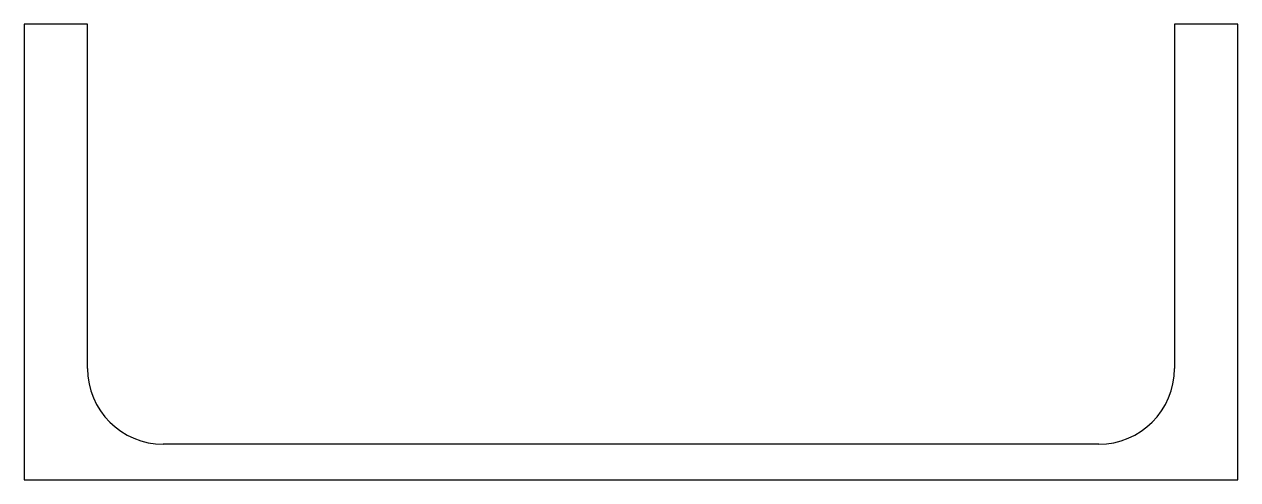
# Model space of a CAD drawing. Extents: x -120 to 120, y 0 to 90.
import ezdxf

# ---------------------------------------------------------------- set-up
doc = ezdxf.new("R2010")
doc.units = 0

msp = doc.modelspace()

# ---------------------------------------------------------------- linework, layer by layer
for p, q in [((-107.5, 90), (-120, 90)), ((-120, 90), (-120, 0)), ((-107.5, 22), (-107.5, 90)), ((120, 90), (107.5, 90)), ((107.5, 90), (107.5, 22)), ((120, 0), (120, 90)), ((92.5, 7), (-92.5, 7)), ((-120, 0), (120, 0))]:
    msp.add_line(p, q)
for centre, start, end in [((-92.5, 22), 180, 270), ((92.5, 22), 270, 0)]:
    msp.add_arc(centre, 15, start, end)

doc.saveas('drawing.dxf')
